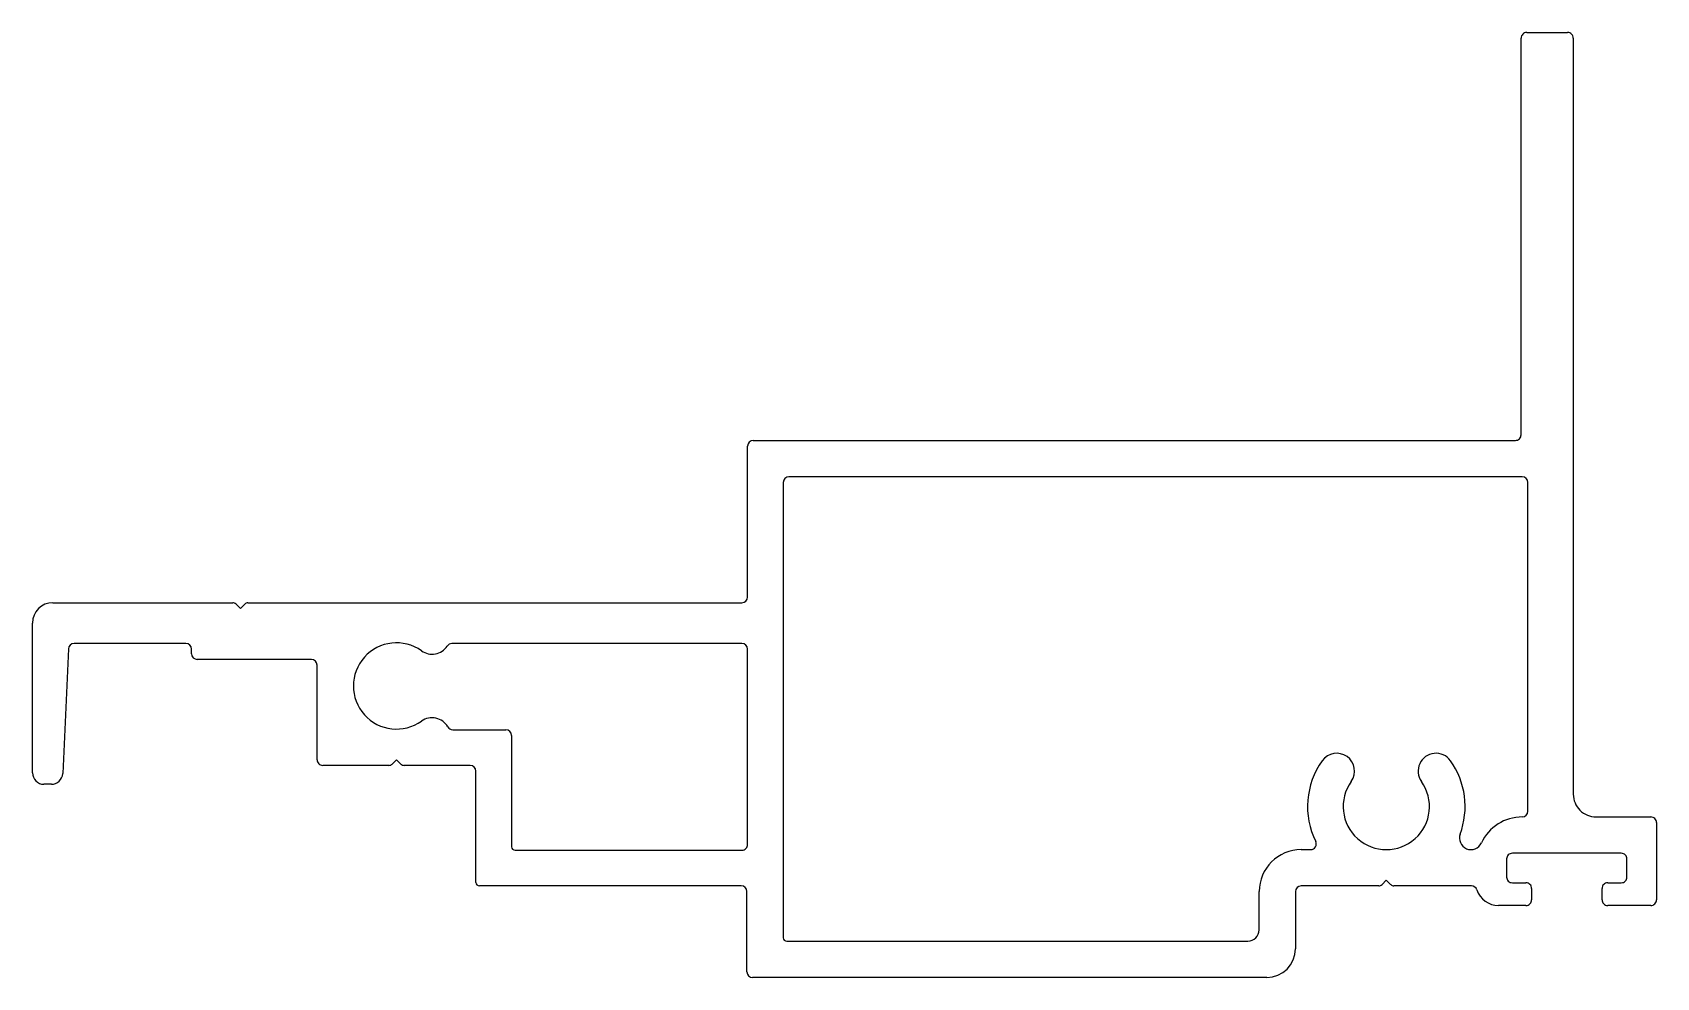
# Model space of a CAD drawing. Extents: x -41.2 to 30.3, y 7.6 to 49.2.
import ezdxf

# ---------------------------------------------------------------- set-up
doc = ezdxf.new("R2010")
doc.units = 0
doc.layers.get('0').update_dxf_attribs({"linetype": 'CONTINUOUS'})

msp = doc.modelspace()

# ---------------------------------------------------------------- linework, layer by layer
for p, q in [((24.35, 31.517), (24.35, 48.993)), ((24.6, 49.243), (26.4, 49.243)), ((26.65, 48.993), (26.65, 15.676)), ((-9.717, 24.368), (-9.717, 31.017)), ((-9.467, 31.267), (24.1, 31.267)), ((-8.147, 29.417), (-8.147, 9.351)), ((24.4, 29.667), (-7.897, 29.667)), ((24.65, 14.926), (24.65, 29.417)), ((-40.316, 24.118), (-32.395, 24.118)), ((-32.251, 24.059), (-32.06, 23.868)), ((-32.06, 23.868), (-31.87, 24.059)), ((-31.726, 24.118), (-9.967, 24.118)), ((-41.216, 16.618), (-41.216, 23.218)), ((-34.46, 22.318), (-39.382, 22.318)), ((-9.967, 22.318), (-22.742, 22.318)), ((-39.631, 22.085), (-39.885, 16.585)), ((-34.21, 21.868), (-34.21, 22.068)), ((-28.932, 21.618), (-33.96, 21.618)), ((-9.717, 13.464), (-9.717, 22.068)), ((-28.682, 17.198), (-28.682, 21.368)), ((-22.702, 18.518), (-20.362, 18.518)), ((-20.112, 18.268), (-20.112, 13.363)), ((-25.182, 17.198), (-25.373, 17.008)), ((-24.992, 17.008), (-25.182, 17.198)), ((-25.516, 16.948), (-28.432, 16.948)), ((-21.932, 16.948), (-24.848, 16.948)), ((-21.682, 11.793), (-21.682, 16.698)), ((-40.384, 16.118), (-40.716, 16.118)), ((27.65, 14.676), (30.064, 14.676)), ((30.314, 14.426), (30.314, 11.026)), ((-19.962, 13.213), (-9.968, 13.213)), ((14.664, 13.237), (15.08, 13.237)), ((28.764, 13.076), (23.964, 13.076)), ((23.714, 12.826), (23.714, 12.026)), ((29.014, 12.026), (29.014, 12.826)), ((-9.997, 11.643), (-21.532, 11.643)), ((18.08, 11.637), (14.664, 11.637)), ((18.414, 11.887), (18.224, 11.697)), ((18.605, 11.697), (18.414, 11.887)), ((22.164, 11.637), (18.749, 11.637)), ((23.964, 11.776), (24.564, 11.776)), ((24.814, 11.526), (24.814, 11.026)), ((27.914, 11.026), (27.914, 11.526)), ((28.164, 11.776), (28.764, 11.776)), ((-9.747, 7.851), (-9.747, 11.393)), ((12.814, 9.701), (12.814, 11.387)), ((14.414, 11.387), (14.414, 8.871)), ((24.564, 10.776), (23.353, 10.776)), ((30.064, 10.776), (28.164, 10.776)), ((-7.997, 9.201), (12.314, 9.201)), ((13.144, 7.601), (-9.497, 7.601))]:
    msp.add_line(p, q)
for centre, radius, start, end in [((24.6, 48.993), 0.25, 89.99996, 180.00004), ((26.4, 48.993), 0.25, 359.99996, 90.00004), ((24.1, 31.517), 0.25, 269.99996, 0.00004), ((-9.467, 31.017), 0.25, 90, 180), ((-7.897, 29.417), 0.25, 90, 180), ((24.4, 29.417), 0.25, 0, 90), ((-9.967, 24.368), 0.25, 270, 0), ((-40.316, 23.218), 0.9, 90, 180), ((-32.395, 23.915), 0.203, 45, 90), ((-31.726, 23.915), 0.203, 90, 135), ((-39.382, 22.068), 0.25, 90, 176.22772), ((-34.46, 22.068), 0.25, 360, 90), ((-25.182, 20.448), 1.9, 54.56905, 305.43095), ((-23.617, 22.648), 0.8, 234.56902, 326.46953), ((-22.742, 22.068), 0.25, 90, 146.46953), ((-9.967, 22.068), 0.25, 360, 90), ((-33.96, 21.868), 0.25, 180, 270), ((-28.932, 21.368), 0.25, 0, 90), ((-23.617, 18.248), 0.8, 29.81184, 125.43097), ((-22.702, 18.772), 0.254, 209.81184, 270), ((-20.362, 18.268), 0.25, 0, 90), ((-28.432, 17.198), 0.25, 179.99996, 270.00004), ((16.229, 16.698), 0.785, 324.46694, 144.46686), ((20.599, 16.698), 0.785, 35.53302, 215.53307), ((-40.716, 16.618), 0.5, 180, 270), ((-40.384, 16.618), 0.5, 270, 356.22772), ((-25.516, 17.152), 0.203, 270, 315), ((-24.848, 17.152), 0.203, 225, 270), ((-21.932, 16.698), 0.25, 360, 90), ((18.414, 15.137), 3.47, 144.46686, 206.33053), ((18.414, 15.137), 3.47, 339.49979, 35.53303), ((18.414, 15.137), 1.9, 144.46694, 35.53306), ((27.65, 15.676), 1, 179.99996, 270.00004), ((24.396, 12.694), 1.981, 89.83566, 155.03808), ((24.4, 14.926), 0.25, 270.2006, 360), ((30.064, 14.426), 0.25, 359.99996, 90.00004), ((15.08, 13.487), 0.25, 270, 26.33053), ((22.14, 13.745), 0.507, 159.49979, 335.03808), ((-19.962, 13.363), 0.15, 180, 270), ((-9.968, 13.464), 0.251, 269.99996, 0.00004), ((14.664, 11.387), 1.85, 90, 180), ((23.964, 12.826), 0.25, 89.99996, 180.00004), ((28.764, 12.826), 0.25, 359.99996, 90.00004), ((-21.532, 11.793), 0.15, 180, 270), ((-9.997, 11.393), 0.25, 360, 90), ((14.664, 11.387), 0.25, 90, 180), ((18.08, 11.841), 0.203, 270, 315), ((18.749, 11.841), 0.203, 225, 270), ((22.164, 11.387), 0.25, 18.09444, 90), ((23.353, 11.776), 1, 198.09444, 270), ((23.964, 12.026), 0.25, 179.99996, 270.00004), ((24.564, 11.526), 0.25, 359.99996, 90.00004), ((28.164, 11.526), 0.25, 89.99996, 180.00004), ((28.764, 12.026), 0.25, 269.99996, 0.00004), ((24.564, 11.026), 0.25, 269.99996, 0.00004), ((28.164, 11.026), 0.25, 179.99996, 270.00004), ((30.064, 11.026), 0.25, 269.99996, 0.00004), ((-7.997, 9.351), 0.15, 180, 270.00001), ((12.314, 9.701), 0.5, 270.00001, 0), ((13.144, 8.871), 1.27, 270, 360), ((-9.497, 7.851), 0.25, 180, 270)]:
    msp.add_arc(centre, radius, start, end)

doc.saveas('drawing.dxf')
